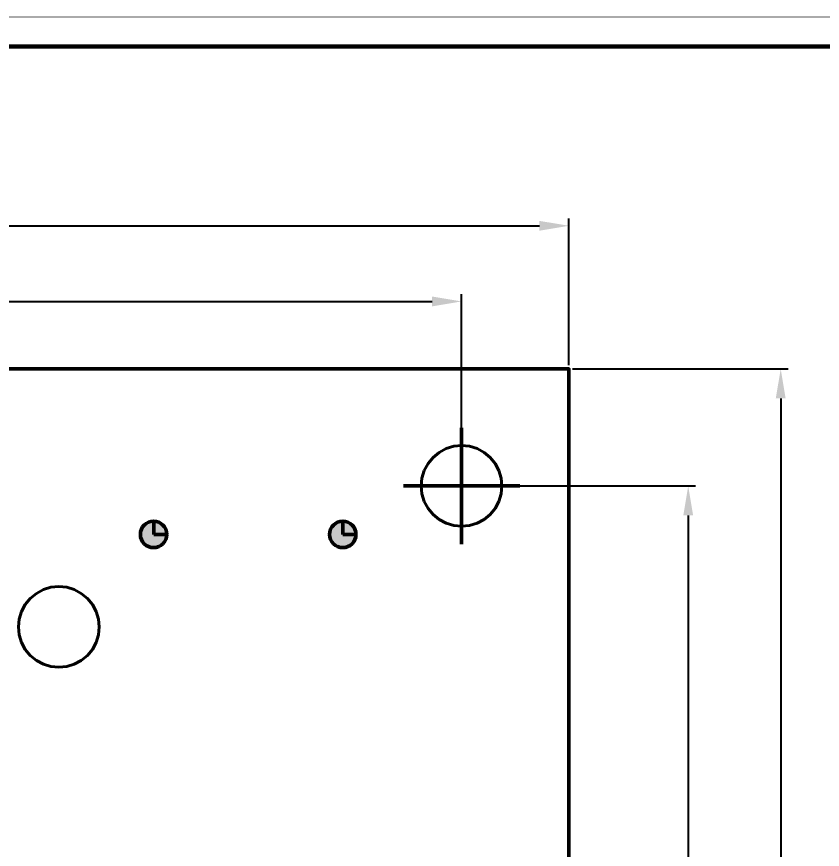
# Paper-space layout 'Layout1' of a CAD drawing. Header units: millimetres. Extents: x 0 to 841, y 0 to 594.
# Drawn here: x 258.6 to 395, y 453.5 to 594.4 of the extents above; entities that cross this region are included whole.
import ezdxf

# ---------------------------------------------------------------- set-up
doc = ezdxf.new("R2010")
doc.units = ezdxf.units.MM
doc.layers.get('0').update_dxf_attribs({"lineweight": 50})
doc.layers.add('Sheet', color=255, linetype='Continuous')
doc.layers.add('TopLayer', color=1, linetype='Continuous')
doc.layers.add('Отверстия', color=7, linetype='Continuous', lineweight=30)
doc.styles.add('Gost', font='GOST type B.ttf')
doc.dimstyles.new('ISO-25', dxfattribs={"dimtxt": 2.5, "dimasz": 2.5, "dimexe": 1.25, "dimexo": 0.625, "dimtad": 1, "dimtxsty": 'Standard', "dimcen": 2.5, "dimadec": 0, "dimazin": 0, "dimtfac": 1, "dimtmove": 0, "dimatfit": 3, "dimfxl": 1, "dimarcsym": 0})

# ---------------------------------------------------------------- blocks, each defined once
blk = doc.blocks.new('*D44')
at = {"color": 0, "lineweight": -2, "transparency": 16777216}
for p, q in [((95.86, 535.86), (95.86, 560.25)), ((352.09, 535.4), (352.09, 560.25)), ((100.86, 559), (347.09, 559))]:
    blk.add_line(p, q, dxfattribs=at)
at = {"color": 0, "lineweight": 25, "transparency": 16777216}
for points in [[(100.86, 559.83), (100.86, 558.17), (95.86, 559)], [(347.09, 559.83), (347.09, 558.17), (352.09, 559)]]:
    blk.add_solid(points, dxfattribs=at)
at = {"color": 0, "lineweight": 50, "transparency": 16777216, "insert": (223.97, 563.62), "char_height": 10, "attachment_point": 5, "style": 'Gost'}
blk.add_mtext('{\\H0.8x;65*}', dxfattribs=at)
blk = doc.blocks.new('*D45')
at = {"color": 0, "lineweight": -2, "transparency": 16777216}
for p, q in [((113.72, 515.62), (113.72, 547.45)), ((333.92, 515.6), (333.92, 547.45)), ((118.72, 546.2), (328.92, 546.2))]:
    blk.add_line(p, q, dxfattribs=at)
at = {"color": 0, "lineweight": 25, "transparency": 16777216}
for points in [[(118.72, 547.03), (118.72, 545.36), (113.72, 546.2)], [(328.92, 547.03), (328.92, 545.36), (333.92, 546.2)]]:
    blk.add_solid(points, dxfattribs=at)
at = {"color": 0, "lineweight": 50, "transparency": 16777216, "insert": (223.82, 551.61), "char_height": 10, "attachment_point": 5, "style": 'Gost'}
blk.add_mtext('{\\H0.8x;55%%P0,1}', dxfattribs=at)
blk = doc.blocks.new('*D46')
at = {"color": 0, "lineweight": -2, "transparency": 16777216}
for p, q in [((352.71, 534.77), (389.16, 534.77)), ((387.91, 529.77), (387.91, 261.91)), ((354.63, 256.91), (389.16, 256.91))]:
    blk.add_line(p, q, dxfattribs=at)
at = {"color": 0, "lineweight": 25, "transparency": 16777216}
for points in [[(387.07, 529.77), (388.74, 529.77), (387.91, 534.77)], [(387.07, 261.91), (388.74, 261.91), (387.91, 256.91)]]:
    blk.add_solid(points, dxfattribs=at)
at = {"color": 0, "lineweight": 50, "transparency": 16777216, "insert": (383.28, 395.84), "char_height": 10, "attachment_point": 5, "rotation": 90, "style": 'Gost'}
blk.add_mtext('{\\fGOST type B|b0|i1|c204|p34;\\H0.8x;70*}', dxfattribs=at)
blk = doc.blocks.new('*D47')
at = {"color": 0, "lineweight": -2, "transparency": 16777216}
for p, q in [((334.54, 514.97), (373.51, 514.97)), ((372.26, 509.97), (372.26, 279.84)), ((334.48, 274.84), (373.51, 274.84))]:
    blk.add_line(p, q, dxfattribs=at)
at = {"color": 0, "lineweight": 25, "transparency": 16777216}
for points in [[(371.43, 509.97), (373.09, 509.97), (372.26, 514.97)], [(371.43, 279.84), (373.09, 279.84), (372.26, 274.84)]]:
    blk.add_solid(points, dxfattribs=at)
at = {"color": 0, "lineweight": 50, "transparency": 16777216, "insert": (366.84, 394.91), "char_height": 10, "attachment_point": 5, "rotation": 90, "style": 'Gost'}
blk.add_mtext('{\\fGOST type B|b0|i1|c204|p34;\\H0.8x;60%%P0,1}', dxfattribs=at)

psp = doc.layouts.get("Layout1")

# ---------------------------------------------------------------- hatches: boundary and pattern name
at = {"lineweight": 50, "true_color": 0xf0f0f0}
h = psp.add_hatch(color=7, dxfattribs=at)
h.dxf.hatch_style = 1
h.paths.add_polyline_path([(281.863, 506.772), (281.863, 509.01, 0.4177727), (279.599, 506.772, 1), (284.073, 506.772)])
at = {"lineweight": 50}
h = psp.add_hatch(color=18, dxfattribs=at)
h.dxf.hatch_style = 1
h.paths.add_polyline_path([(281.836, 506.772), (284.046, 506.772, 0.4106633), (281.836, 509.01)])
at = {"lineweight": 30}
h = psp.add_hatch(color=18, dxfattribs=at)
h.dxf.hatch_style = 1
h.paths.add_polyline_path([(281.863, 506.772), (284.073, 506.772, 0.4106633), (281.863, 509.01)])
at = {"lineweight": 50, "true_color": 0xf0f0f0}
h = psp.add_hatch(color=7, dxfattribs=at)
h.dxf.hatch_style = 1
h.paths.add_polyline_path([(313.863, 506.772), (313.863, 509.01, 0.4177727), (311.599, 506.772, 1), (316.073, 506.772)])
at = {"lineweight": 50}
h = psp.add_hatch(color=18, dxfattribs=at)
h.dxf.hatch_style = 1
h.paths.add_polyline_path([(313.836, 506.772), (316.046, 506.772, 0.4106633), (313.836, 509.01)])
at = {"lineweight": 30}
h = psp.add_hatch(color=18, dxfattribs=at)
h.dxf.hatch_style = 1
h.paths.add_polyline_path([(313.863, 506.772), (316.073, 506.772, 0.4106633), (313.863, 509.01)])

# ---------------------------------------------------------------- linework, layer by layer
at = {"lineweight": 50}
for p, q in [((333.918, 505.141), (333.918, 524.807)), ((324.085, 514.974), (343.751, 514.974)), ((281.836, 509.01), (281.836, 506.772)), ((313.836, 509.01), (313.836, 506.772)), ((281.836, 506.772), (284.046, 506.772)), ((313.836, 506.772), (316.046, 506.772))]:
    psp.add_line(p, q, dxfattribs=at)
at = {"lineweight": 30}
for p, q in [((281.863, 509.01), (281.863, 506.772)), ((313.863, 509.01), (313.863, 506.772)), ((281.863, 506.772), (284.073, 506.772)), ((313.863, 506.772), (316.073, 506.772))]:
    psp.add_line(p, q, dxfattribs=at)
at = {"lineweight": 50}
for centre in [(281.809, 506.772), (313.809, 506.772)]:
    psp.add_circle(centre, 2.237, dxfattribs=at)
at = {"color": 18, "lineweight": 30}
for centre in [(281.836, 506.772), (313.836, 506.772)]:
    psp.add_circle(centre, 2.237, dxfattribs=at)
at = {"layer": 'Sheet'}
for points, const_width in [([(0.153, 594.346), (841.11, 594.346), (841.11, 0.388), (0.153, 0.388), (0.153, 594.346)], 0.0991), ([(20.153, 589.346), (836.153, 589.346)], 0.749)]:
    psp.add_lwpolyline(points, dxfattribs=dict(at, const_width=const_width))
at = {"layer": 'TopLayer', "color": 18, "lineweight": 50}
psp.add_lwpolyline([(95.863, 534.772), (352.086, 534.772), (352.086, 256.912), (95.863, 256.912)], close=True, dxfattribs=at)
at = {"layer": 'Отверстия', "lineweight": 40}
for p, q in [((332.585, 521.675), (331.303, 521.286)), ((333.918, 521.807), (332.585, 521.675)), ((335.251, 521.675), (333.918, 521.807)), ((336.533, 521.286), (335.251, 521.675)), ((330.122, 520.655), (329.087, 519.805)), ((331.303, 521.286), (330.122, 520.655)), ((337.714, 520.655), (336.533, 521.286)), ((338.75, 519.805), (337.714, 520.655)), ((328.237, 518.77), (327.605, 517.589)), ((329.087, 519.805), (328.237, 518.77)), ((339.6, 518.77), (338.75, 519.805)), ((340.231, 517.589), (339.6, 518.77)), ((327.605, 517.589), (327.217, 516.307)), ((340.62, 516.307), (340.231, 517.589)), ((327.217, 516.307), (327.085, 514.974)), ((340.751, 514.974), (340.62, 516.307)), ((327.085, 514.974), (327.217, 513.641)), ((340.62, 513.641), (340.751, 514.974)), ((327.217, 513.641), (327.605, 512.359)), ((340.231, 512.359), (340.62, 513.641)), ((327.605, 512.359), (328.237, 511.178)), ((339.6, 511.178), (340.231, 512.359)), ((328.237, 511.178), (329.087, 510.142)), ((338.75, 510.142), (339.6, 511.178)), ((329.087, 510.142), (330.122, 509.292)), ((330.122, 509.292), (331.303, 508.661)), ((336.533, 508.661), (337.714, 509.292)), ((337.714, 509.292), (338.75, 510.142)), ((331.303, 508.661), (332.585, 508.272)), ((332.585, 508.272), (333.918, 508.141)), ((333.918, 508.141), (335.251, 508.272)), ((335.251, 508.272), (336.533, 508.661)), ((264.441, 497.815), (263.159, 497.426)), ((265.774, 497.946), (264.441, 497.815)), ((267.107, 497.815), (265.774, 497.946)), ((268.389, 497.426), (267.107, 497.815)), ((261.978, 496.795), (260.942, 495.945)), ((263.159, 497.426), (261.978, 496.795)), ((269.57, 496.795), (268.389, 497.426)), ((270.605, 495.945), (269.57, 496.795)), ((260.092, 494.91), (259.461, 493.728)), ((260.942, 495.945), (260.092, 494.91)), ((271.455, 494.91), (270.605, 495.945)), ((272.086, 493.728), (271.455, 494.91)), ((259.461, 493.728), (259.072, 492.447)), ((272.475, 492.447), (272.086, 493.728)), ((259.072, 492.447), (258.941, 491.113)), ((272.607, 491.113), (272.475, 492.447)), ((258.941, 491.113), (259.072, 489.78)), ((272.475, 489.78), (272.607, 491.113)), ((259.072, 489.78), (259.461, 488.499)), ((272.086, 488.499), (272.475, 489.78)), ((259.461, 488.499), (260.092, 487.317)), ((271.455, 487.317), (272.086, 488.499)), ((260.092, 487.317), (260.942, 486.282)), ((260.942, 486.282), (261.978, 485.432)), ((269.57, 485.432), (270.605, 486.282)), ((270.605, 486.282), (271.455, 487.317)), ((261.978, 485.432), (263.159, 484.801)), ((263.159, 484.801), (264.441, 484.412)), ((267.107, 484.412), (268.389, 484.801)), ((268.389, 484.801), (269.57, 485.432)), ((264.441, 484.412), (265.774, 484.281)), ((265.774, 484.281), (267.107, 484.412))]:
    psp.add_line(p, q, dxfattribs=at)

# ---------------------------------------------------------------- dimensions: what is measured, and where the dimension line sits
at = {"color": 18, "lineweight": 50}
for base, p1, p2, text, picture, middle in [((352.086, 558.999), (95.863, 535.232), (352.086, 534.772), '{\\H0.8x;65*}', '*D44', (223.975, 563.624)), ((333.918, 546.197), (113.724, 514.991), (333.918, 514.974), '{\\H0.8x;55%%P0,1}', '*D45', (223.821, 551.614))]:
    dim = psp.add_linear_dim(base=base, p1=p1, p2=p2, text=text, dimstyle='ISO-25', override={"dimtxt": 10, "dimasz": 5, "dimtxsty": 'Gost'}, dxfattribs=at)
    dim.commit()
    dim.dimension.update_dxf_attribs({"geometry": picture, "text_midpoint": middle})
for base, p1, p2, text, picture, middle in [((387.907, 256.912), (352.086, 534.772), (354.003, 256.912), '{\\fGOST type B|b0|i1|c204|p34;\\H0.8x;70*}', '*D46', (383.282, 395.842)), ((372.26, 274.842), (333.918, 514.974), (333.854, 274.842), '{\\fGOST type B|b0|i1|c204|p34;\\H0.8x;60%%P0,1}', '*D47', (366.843, 394.908))]:
    dim = psp.add_linear_dim(base=base, p1=p1, p2=p2, angle=90, text=text, dimstyle='ISO-25', override={"dimtxt": 10, "dimasz": 5, "dimtxsty": 'Gost'}, dxfattribs=at)
    dim.commit()
    dim.dimension.update_dxf_attribs({"geometry": picture, "text_midpoint": middle})

doc.saveas('drawing.dxf')
